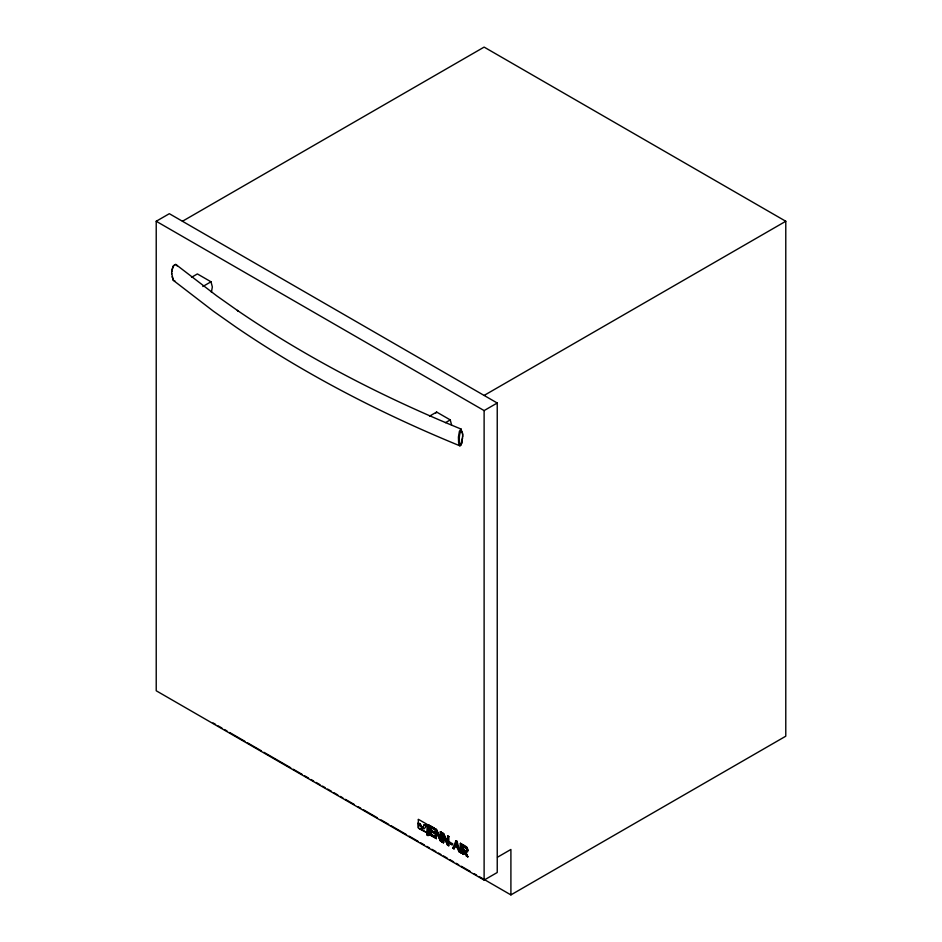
<?xml version="1.0" encoding="UTF-8"?>
<svg xmlns="http://www.w3.org/2000/svg" width="942" height="942" viewBox="0 0 942 942"><rect width="100%" height="100%" fill="white"/><g stroke="black" fill="none" stroke-linecap="round" stroke-linejoin="round"><path stroke-width="1.41" d="M418.907 828.442L427.138 832.775L418.436 828.112L418.307 819.646M418.283 827.759L418.236 823.249M462.652 435.616L461.863 443.329L459.943 445.849C381.569 413.762 305.832 374.786 235.83 327.004L213.61 311.355L173.246 280.304L171.68 273.215M171.656 273.816L171.774 271.237M428.08 833.246L428.174 824.674L429.328 825.345C429.988 827.677 429.069 836.037 429.022 835.095M467.833 850.12C468.798 853.688 466.384 844.809 466.055 846.752M426.773 833.011L427.197 826.075L425.702 826.581M462.581 437.806L461.062 444.907M171.774 271.649L173.057 266.374L175.659 264.313L216.66 295.8L238.079 310.907L237.36 310.413C307.233 358.113 382.841 397.018 461.062 429.046L462.699 434.533M172.092 269.542L173.246 266.08M428.151 833.552L427.48 834.259M457.482 846.94L455.386 845.739C457.011 835.825 458.542 855.183 456.517 842.772M460.037 852.298L457.047 841.336L455.987 840.723L452.831 848.141L454.079 848.86L455.068 846.634L457.977 848.318L458.872 851.521L460.037 852.298L458.778 851.568L457.977 848.318M467.55 851.933L465.831 852.216M425.372 824.886L423.747 825.581L424.171 825.062M211.397 292.244L212.339 286.933L210.996 281.788L197.384 273.922L191.544 277.301M435.899 413.067L436.641 412.054L450.252 419.908L451.595 425.054M422.876 827.111L423.982 825.274M466.196 850.944C469.092 848.718 460.768 844.621 465.56 847.647M466.502 850.744L466.29 850.897M422.911 827.147C418.248 827.724 425.972 828.913 423.924 828.783M423.888 825.322L425.289 824.945M451.995 844.727L452.749 843.82L449.593 842.089L449.593 843.337L452.078 844.68L449.593 843.337M424.571 828.465L425.607 826.735M173.646 265.514L174.812 265.055M418.342 819.304L426.985 824.285M421.521 827.641L422.652 827.417M156.219 221.264L169.336 213.693L497.235 403.011L497.235 872.504L484.117 880.075L156.219 690.769L156.219 221.264L484.117 410.582L497.235 403.011M182.442 221.264L484.117 47.1L785.781 221.264L785.781 736.197L510.905 894.9L479.089 876.531M202.824 286.509L210.996 281.788M429.54 416.152L436.641 412.054M484.117 395.428L785.781 221.264M445.519 422.64L450.252 419.908M497.517 857.196L510.905 849.46L510.905 894.9M418.401 823.438L420.379 824.168M418.448 823.591L418.66 824.344M419.367 825.333L418.813 824.415M418.213 822.908L420.332 824.026M420.403 824.497L420.968 825.757L420.438 824.309M419.614 825.639L420.862 826.711M421.663 826.805L421.204 825.993M421.745 827.677L422.416 827.559M426.467 825.498C428.104 825.793 424.913 826.817 426.985 825.887M428.174 824.674L429.328 825.345M430.117 825.793L434.462 828.301L430.117 825.793L430.023 834.977L434.462 837.438L430.117 834.93M431.189 827.7L434.462 829.49L431.189 827.7L431.189 830.455L434.462 832.245L431.189 830.455M440.491 838.721L436.499 829.478L435.228 828.748L436.417 829.525L440.397 838.78L440.479 831.774L440.397 838.78M431.189 831.645L431.271 834.412L434.38 836.296L431.271 834.412L431.189 831.645L434.38 833.482L434.462 832.245M427.044 834.117L427.044 835.295L427.374 834.176M427.515 835.519L428.586 835.53M441.645 841.583L440.444 840.888L436.299 831.539L440.35 840.935L441.562 841.63L441.645 832.445L440.479 831.774M440.397 831.821L441.645 832.445M442.316 832.94L443.682 833.623L447.662 842.866L443.588 833.67L442.316 832.94L442.316 842.077C446.272 846.411 441.857 824.026 443.482 842.737M435.145 837.933L436.393 838.545L435.145 837.933L435.228 828.748M447.662 835.919L448.816 836.59L447.662 835.919L447.568 842.913M442.316 842.077L443.576 842.69M449.593 842.089L449.687 843.29M443.482 835.684L447.532 845.08L448.828 845.728L448.816 836.59M455.987 840.723L457.047 841.336M455.386 845.739L457.565 846.893M460.426 843.384L461.674 844.008L461.592 853.193L460.426 852.522L460.426 843.384L461.674 844.008M452.831 848.141L454.079 848.86M464.677 845.845L462.51 844.585L465.654 846.34M466.537 847.07L467.774 849.26M466.078 848.024L466.631 849.036M465.583 850.838L463.664 849.978L466.019 850.92M460.426 852.522L461.674 853.146M462.593 844.538L462.51 853.723C465.301 856.572 462.287 849.766 464.288 851.227L466.349 855.937L467.809 856.784L465.654 852.027M464.288 851.227L463.676 850.979M462.51 853.723L463.758 854.347M466.349 855.937L467.903 856.725M424.23 825.004L425.172 824.909M461.062 429.046L459.425 431.248L458.424 437.088L458.636 443.14L459.943 445.849M461.109 444.754C457.588 443.776 459.72 426.538 462.51 432.943M174.835 280.787L173.246 280.304M427.02 826.028L427.185 824.591M425.584 825.062L426.231 825.345M447.532 845.08L448.733 845.775M213.057 722.938L215.6 724.41M218.155 725.882L221.971 728.084M224.514 729.555L227.057 731.027M229.601 732.487L244.885 741.307M247.428 742.779L261.429 750.868M263.972 752.328L290.701 767.765M293.245 769.237L302.158 774.383M304.702 775.855L308.529 778.057M311.072 779.529L313.615 780.989M316.159 782.461L319.974 784.662M322.529 786.134L325.072 787.606M327.616 789.078L331.431 791.28M333.986 792.752L337.801 794.954M340.345 796.426L342.888 797.898M345.431 799.369L354.345 804.515M358.16 806.717L360.715 808.189M363.259 809.649L377.259 817.738M381.074 819.94L388.716 824.356M391.26 825.816L406.532 834.636M409.075 836.107L417.989 841.253M420.532 842.725L424.359 844.927M426.903 846.399L429.446 847.871M431.989 849.343L435.805 851.544M438.36 853.016L440.903 854.476M443.447 855.948L447.262 858.15M449.817 859.622L453.632 861.836M456.175 863.296L458.719 864.768M461.262 866.24L470.176 871.385M473.991 873.587L476.546 875.059M176.425 264.843L177.072 265.891M173.057 278.985L172.068 276.795M465.572 852.074L467.809 856.784M443.564 835.636L447.615 845.021M462.581 433.555L462.769 436.393M463.758 846.399L463.664 849.978M463.758 850.932L463.676 854.394M461.592 844.056L461.592 853.193M460.52 843.337L460.52 852.475M442.41 832.881L442.41 842.018M441.551 832.492L441.562 841.63M436.393 831.492L436.311 838.604M434.462 828.301L434.38 829.537M434.462 836.249L434.38 837.485M431.271 827.653L431.271 830.408M484.117 410.582L484.117 880.075"/></g></svg>
